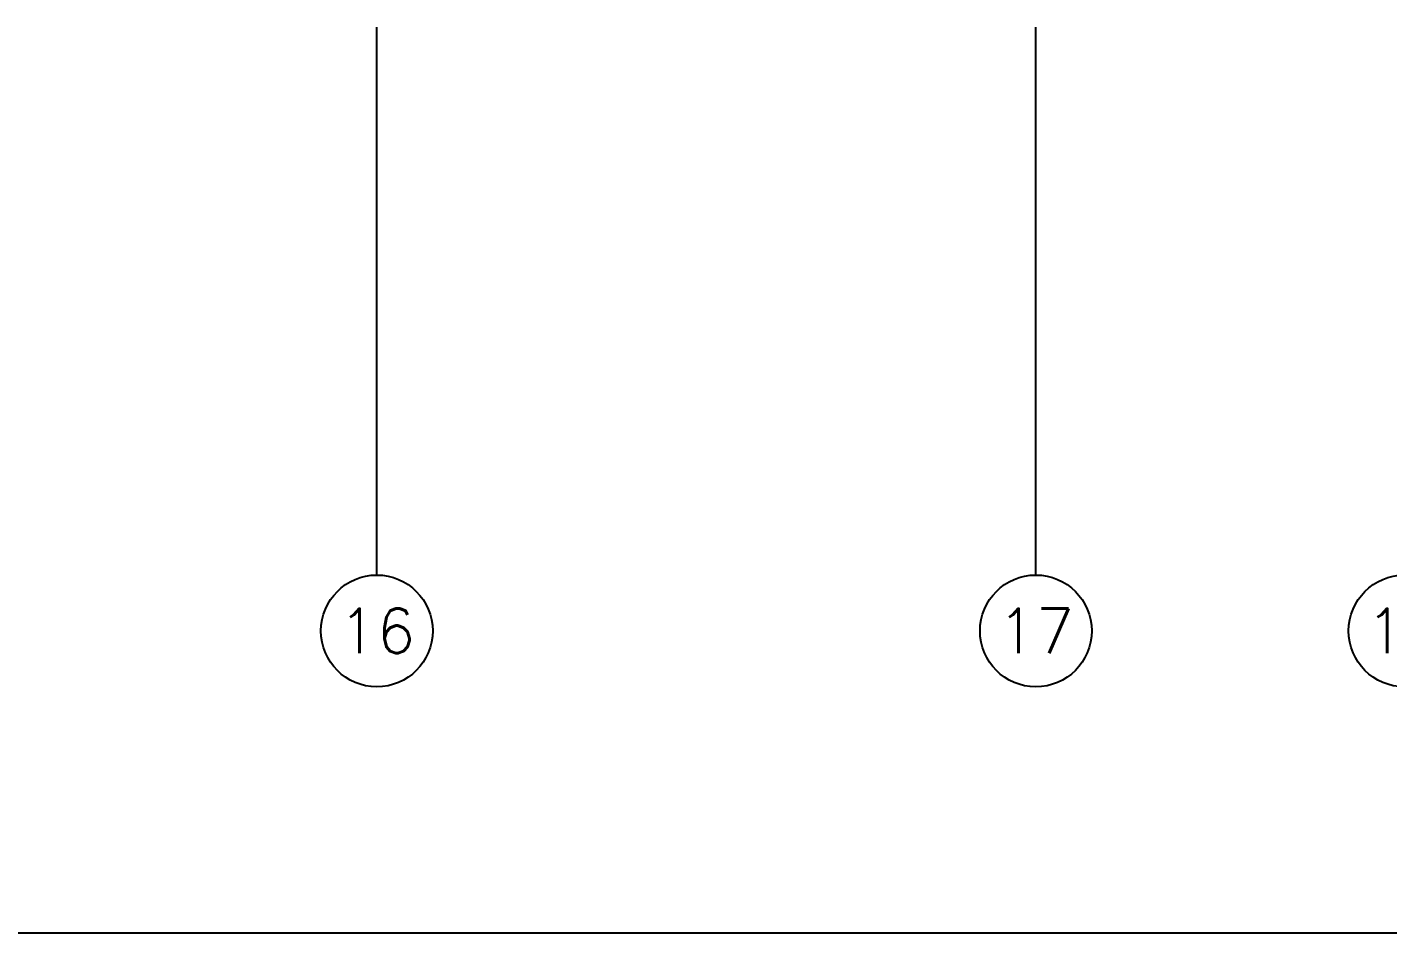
# Model space of a CAD drawing. Header units: millimetres. Extents: x -3 to 53, y -269 to 39.
# Drawn here: x 33.46 to 39.55, y -217.6 to -213.55 of the extents above; entities that cross this region are included whole.
import ezdxf
from ezdxf.enums import TextEntityAlignment as Align

# ---------------------------------------------------------------- set-up
doc = ezdxf.new("R2010")
doc.units = ezdxf.units.MM
doc.header["$LTSCALE"] = 15
doc.linetypes.add('PHANTOM', pattern=[63.5, 31.75, -6.35, 6.35, -6.35, 6.35, -6.35])
doc.linetypes.add('PHANTOM2', pattern=[1.25, 0.625, -0.125, 0.125, -0.125, 0.125, -0.125])
for name, color, linetype in [('A-EJES', 251, 'PHANTOM'), ('L-03_EQUIP-ACCES', 160, 'Continuous'), ('L13 Texto Grande', 150, 'Continuous')]:
    doc.layers.add(name, color=color, linetype=linetype)
doc.layers.add('A-MUROS', color=252, linetype='Continuous', lineweight=30)
doc.styles.add('ROMANS', font='romans.shx', dxfattribs={"width": 0.8})

# ---------------------------------------------------------------- blocks, each defined once
blk = doc.blocks.new('A$C8d0203e8')
at = {"layer": 'L13 Texto Grande'}
blk.add_lwpolyline([(0, -1.1), (42.1079, -1.1)], dxfattribs=at)
blk = doc.blocks.new('Ejes_Torre G')
at = {"layer": 'A-EJES', "linetype": 'PHANTOM2', "ltscale": 0.5}
for points in [[(35.025, -2.75), (35.025, -0.3)], [(37.975, -2.75), (37.975, -0.3)]]:
    blk.add_lwpolyline(points, dxfattribs=at)
at = {"layer": 'A-EJES', "linetype": 'Continuous'}
for centre in [(35.025, -3), (37.975, -3), (39.625, -3)]:
    blk.add_circle(centre, 0.25, dxfattribs=at)
at = {"layer": 'A-EJES', "linetype": 'Continuous', "style": 'ROMANS'}
for s, p in [('16', (35.025, -3)), ('17', (37.975, -3)), ('18', (39.625, -3))]:
    blk.add_text(s, height=0.2, dxfattribs=at).set_placement(p, align=Align.MIDDLE_CENTER)

msp = doc.modelspace()

# ---------------------------------------------------------------- block references
at = {"layer": 'A-MUROS'}
msp.add_blockref('Ejes_Torre G', (0, -213.2469), dxfattribs=at)
at = {"layer": 'L-03_EQUIP-ACCES'}
msp.add_blockref('A$C8d0203e8', (0, -216.4969), dxfattribs=at)

doc.saveas('drawing.dxf')
